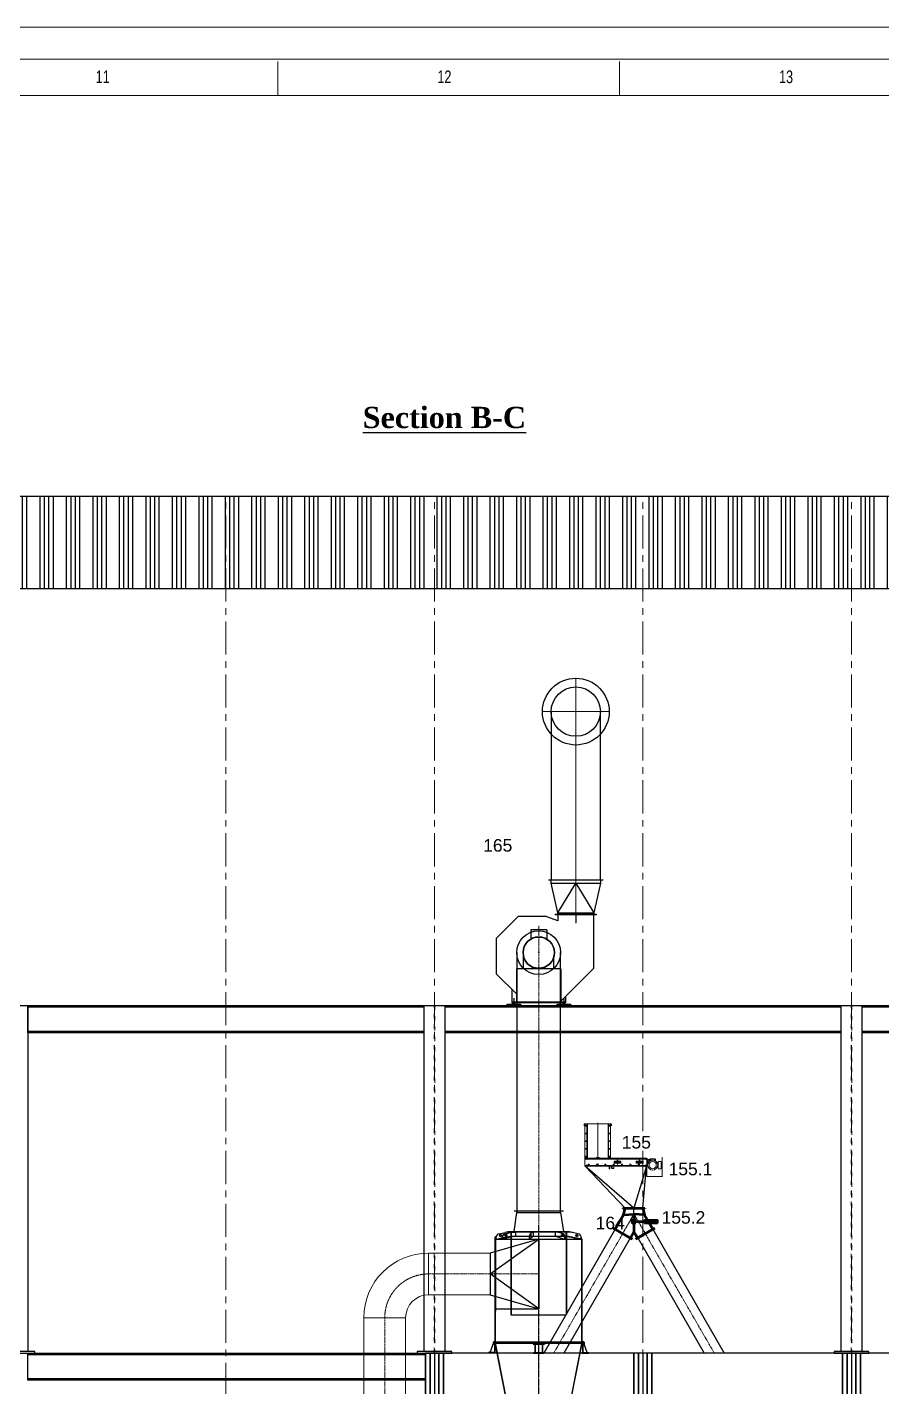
# Model space of a CAD drawing. Header units: millimetres. Extents: x 3220 to 226993, y 817 to 176024.
# Drawn here: x 196791 to 209087, y 156458 to 176024 of the extents above; entities that cross this region are included whole.
import ezdxf

# ---------------------------------------------------------------- set-up
doc = ezdxf.new("R2010")
doc.units = ezdxf.units.MM
for name, pattern in [('ACAD_ISO03W100', [30, 12, -18]), ('AM_DIN_G_W050', [13.75, 9.75, -1.5, 1, -1.5]), ('AXES', [50.8, 31.75, -6.35, 6.35, -6.35]), ('DASHED', [15, 7, -8]), ('GESTRICHELT2', [0.375, 0.25, -0.125]), ('HARTLIJN', [1, 0.84, -0.08, 0, -0.08]), ('HIDDEN', [9.525, 6.35, -3.175]), ('SLD-Solid', [0])]:
    doc.linetypes.add(name, pattern=pattern)
for name, color, linetype, lineweight in [('Axe', 1, 'AXES', 9), ('Cache', 3, 'ACAD_ISO03W100', 13), ('DESSIN', 7, 'Continuous', 25), ('Maschinen-AM_0', 7, 'Continuous', 50), ('Maschinen-AM_7', 1, 'AM_DIN_G_W050', 35), ('Mittellinie (ISO)', 7, 'Continuous', 25), ('Sichtbar (ISO)', 7, 'Continuous', 50)]:
    doc.layers.add(name, color=color, linetype=linetype, lineweight=lineweight)
for name, color, linetype in [('HARTLIJN', 1, 'HARTLIJN'), ('LIJN-025', 1, 'Continuous'), ('LIJN-035', 7, 'Continuous'), ('LOGO', 7, 'Continuous'), ('Repère', 76, 'Continuous'), ('SLD-0', 179, 'SLD-Solid'), ('STIPPELLIJN', 4, 'HIDDEN')]:
    doc.layers.add(name, color=color, linetype=linetype)
for name, color, linetype, lineweight, true_color in [('Mittellinie(DIN)', 7, 'Continuous', 25, 0x3f3f3f), ('Sichtbare Kanten(DIN)', 7, 'Continuous', 50, 0x3f3f3f), ('Sichtbare tangentiale Kanten(DIN)', 7, 'Continuous', 50, 0x3f3f3f), ('Verdeckte Kanten(DIN)', 7, 'DASHED', 35, 0x3f3f3f)]:
    doc.layers.add(name, color=color, linetype=linetype, lineweight=lineweight, true_color=true_color)
doc.styles.add('SLDTEXTSTYLE0', font='TXT', dxfattribs={"width": 0.75})
doc.styles.get("Standard").update_dxf_attribs({"font": 'arial.ttf'})

# ---------------------------------------------------------------- blocks, each defined once
blk = doc.blocks.new('silo 3x3x8.50 m')
at = {"layer": 'Axe', "lineweight": -3, "ltscale": 25}
for p, q in [((0, 7500), (0, 1000)), ((3000, 7500), (3000, 1000))]:
    blk.add_line(p, q, dxfattribs=at)
at = {"layer": 'DESSIN', "color": 4}
for p, q in [((3130, 7500), (-130, 7500)), ((-130, 1000), (-130, 7500)), ((-130, 7488), (-130, 1000)), ((-62, 1000), (-62, 7500)), ((-62, 7488), (-62, 1000)), ((62, 1000), (62, 7500)), ((62, 7488), (62, 1000)), ((130, 1000), (130, 7500)), ((130, 7488), (130, 1000)), ((2870, 1000), (2870, 7500)), ((2870, 7488), (2870, 1000)), ((2938, 1000), (2938, 7500)), ((2938, 7488), (2938, 1000)), ((3062, 1000), (3062, 7500)), ((3062, 7488), (3062, 1000)), ((3130, 1000), (3130, 7500)), ((3130, 7488), (3130, 1000)), ((130, 6500), (2870, 6500)), ((130, 4500), (2870, 4500)), ((130, 2500), (2870, 2500)), ((3130, 1000), (-130, 1000)), ((2910, 1000), (90, 1000))]:
    blk.add_line(p, q, dxfattribs=at)
at = {"layer": 'DESSIN'}
for p, q in [((2959, 6040), (2959, 6040)), ((2959, 5960), (2959, 5960)), ((2959, 1960), (2959, 1960))]:
    blk.add_line(p, q, dxfattribs=at)
blk = doc.blocks.new('cel3x3x9')
at = {"layer": 'Axe', "lineweight": -3, "ltscale": 25}
for p, q in [((0, 9000), (0, 0)), ((3000, 9000), (3000, 0))]:
    blk.add_line(p, q, dxfattribs=at)
at = {"layer": 'DESSIN', "color": 4}
for p, q in [((3130, 9000), (-130, 9000)), ((-130, 0), (-130, 9000)), ((-130, 8988), (-130, 0)), ((-62, 0), (-62, 9000)), ((-62, 8988), (-62, 0)), ((62, 0), (62, 9000)), ((62, 8988), (62, 0)), ((130, 0), (130, 9000)), ((130, 8988), (130, 0)), ((2870, 0), (2870, 9000)), ((2870, 8988), (2870, 0)), ((2938, 0), (2938, 9000)), ((2938, 8988), (2938, 0)), ((3062, 0), (3062, 9000)), ((3062, 8988), (3062, 0)), ((3130, 0), (3130, 9000)), ((3130, 8988), (3130, 0)), ((130, 8000), (2870, 8000)), ((130, 6000), (2870, 6000)), ((130, 4000), (2870, 4000)), ((130, 2000), (2870, 2000)), ((3130, 0), (-130, 0)), ((2910, 0), (90, 0))]:
    blk.add_line(p, q, dxfattribs=at)
at = {"layer": 'DESSIN'}
for p, q in [((2959, 6040), (2959, 6040)), ((2959, 5960), (2959, 5960)), ((2959, 1960), (2959, 1960))]:
    blk.add_line(p, q, dxfattribs=at)
blk = doc.blocks.new('section b-c')
h = blk.add_hatch()
h.set_pattern_fill('ANSI34', color=252, scale=20, angle=45)
h.paths.add_polyline_path([(-150, 32000), (0, 32000), (0, 33324), (-150, 33324)])
h.paths.add_polyline_path([(0, 33324), (0, 32000), (3000, 32000), (3000, 33324)])
h.paths.add_polyline_path([(6000, 32000), (6000, 33324), (3000, 33324), (3000, 32000)])
h.paths.add_polyline_path([(9000, 32000), (9000, 33324), (6000, 33324), (6000, 32000)])
h.paths.add_polyline_path([(9000, 33324), (9000, 32000), (24150, 32000), (24150, 33324)])
for points in [[(-150, 32000), (24150, 32000), (24150, 33324), (-150, 33324)], [(6150, 21020), (5850, 21020), (5850, 26000), (6150, 26000)], [(12150, 21020), (11850, 21020), (11850, 26000), (12150, 26000)], [(18150, 21020), (17850, 21020), (17850, 26000), (18150, 26000)], [(5750, 21000), (6250, 21000), (6250, 21020), (5750, 21020)], [(11870, 20610), (6150, 20610), (6150, 21000), (11870, 21000)], [(6150, 20981), (11870, 20981), (11870, 20629), (6150, 20629)], [(11750, 21000), (12250, 21000), (12250, 21020), (11750, 21020)], [(17750, 21000), (18250, 21000), (18250, 21020), (17750, 21020)]]:
    blk.add_lwpolyline(points, close=True)
for points in [[(11850, 25610), (6150, 25610), (6150, 26000), (23850, 26000), (23850, 25610), (18150, 25610)], [(11850, 25629), (6150, 25629), (6150, 25981), (11850, 25981)], [(12150, 25981), (17850, 25981)], [(18150, 25981), (23850, 25981), (23850, 25629), (18150, 25629)], [(17850, 25629), (12150, 25629)], [(17850, 25610), (12150, 25610)]]:
    blk.add_lwpolyline(points)
at = {"layer": 'Axe', "ltscale": 15}
for p, q in [((9000, -4000), (9000, 33324)), ((12000, -4000), (12000, 33324)), ((15000, -4000), (15000, 33324)), ((18000, -4000), (18000, 33324))]:
    blk.add_line(p, q, dxfattribs=at)
at = {"layer": 'Cache', "ltscale": 5}
for points in [[(11994, 26000), (12006, 26000), (12006, 21020), (11994, 21020)], [(17994, 26000), (18006, 26000), (18006, 21020), (17994, 21020)]]:
    blk.add_lwpolyline(points, close=True, dxfattribs=at)
at = {"color": 2}
for p in [(12000, 13500), (15000, 13500)]:
    blk.add_blockref('silo 3x3x8.50 m', p, dxfattribs=at)
blk.add_blockref('cel3x3x9', (18000, 12000))
blk = doc.blocks.new('A1 E1-200')
at = {"color": 1, "linetype": 'Continuous', "lineweight": 18}
for p, q in [((-164800, 116400), (0, 116400)), ((-162844, 114440), (-1960, 114440))]:
    blk.add_line(p, q, dxfattribs=at)
at = {"linetype": 'Continuous', "lineweight": 18}
blk.add_line((-163879, 115487), (-937, 115487), dxfattribs=at)
at = {"color": 5, "linetype": 'Continuous', "lineweight": 15}
for p, q in [((-53008, 115419), (-53008, 114439)), ((-43210, 114439), (-43210, 115419))]:
    blk.add_line(p, q, dxfattribs=at)
at = {"color": 5, "linetype": 'Continuous', "lineweight": 15, "char_height": 362.9, "attachment_point": 1, "style": 'SLDTEXTSTYLE0'}
for s, insert in [('11', (-58234, 115158)), ('12', (-48435, 115158)), ('13', (-38637, 115158))]:
    blk.add_mtext(s, dxfattribs=dict(at, insert=insert))
blk = doc.blocks.new('P730163A zij')
at = {"layer": 'HARTLIJN'}
for p, q in [((582, 843), (582, 809)), ((641, 969), (641, 940))]:
    blk.add_line(p, q, dxfattribs=at)
at = {"layer": 'LIJN-035'}
for p, q in [((659, 829), (559, 829)), ((559, 829), (559, 819)), ((659, 819), (559, 819)), ((584, 829), (626, 949)), ((656, 959), (626, 959)), ((626, 959), (626, 949)), ((656, 949), (626, 949)), ((649, 949), (649, 829)), ((656, 959), (656, 949)), ((659, 829), (659, 819))]:
    blk.add_line(p, q, dxfattribs=at)
at = {"layer": 'STIPPELLIJN'}
for p, q in [((645, 949), (645, 829)), ((652, 959), (652, 949))]:
    blk.add_line(p, q, dxfattribs=at)
blk = doc.blocks.new('P730163A front')
at = {"layer": 'HARTLIJN'}
for p, q in [((191, 973), (191, 940)), ((258, 806), (258, 844)), ((325, 972), (325, 937))]:
    blk.add_line(p, q, dxfattribs=at)
at = {"layer": 'LIJN-035'}
for p, q in [((176, 959), (340, 959)), ((176, 959), (176, 949)), ((176, 949), (340, 949)), ((183, 829), (183, 819)), ((183, 829), (333, 829)), ((183, 819), (333, 819)), ((203, 949), (203, 829)), ((207, 949), (207, 829)), ((309, 949), (309, 829)), ((313, 949), (313, 829)), ((333, 829), (333, 819)), ((340, 959), (340, 949))]:
    blk.add_line(p, q, dxfattribs=at)
at = {"layer": 'STIPPELLIJN'}
for p, q in [((191, 959), (191, 949)), ((325, 959), (325, 949))]:
    blk.add_line(p, q, dxfattribs=at)
blk = doc.blocks.new('sensor')
at = {"layer": 'HARTLIJN'}
for p, q in [((6730, 4497), (6598, 4533)), ((6664, 4582), (6651, 4585)), ((6655, 4576), (6659, 4591)), ((6631, 4456), (6618, 4460)), ((6626, 4466), (6622, 4451))]:
    blk.add_line(p, q, dxfattribs=at)
at = {"layer": 'LIJN-035'}
for p, q in [((6611, 4446), (6652, 4601)), ((6637, 4439), (6679, 4594)), ((6679, 4594), (6652, 4601)), ((6708, 4490), (6655, 4505)), ((6715, 4514), (6661, 4528)), ((6690, 4532), (6664, 4539)), ((6678, 4487), (6690, 4532)), ((6708, 4490), (6715, 4514)), ((6637, 4439), (6611, 4446)), ((6678, 4487), (6652, 4494))]:
    blk.add_line(p, q, dxfattribs=at)
blk = doc.blocks.new('212 G')
at = {"layer": 'LIJN-025'}
blk.add_hatch(color=256, dxfattribs=at).paths.add_polyline_path([(623, 1490), (625, 1487), (622, 1487)])
for p, q in [((-440, 1600), (440, 1600)), ((-625, 8), (-625, 1525)), ((625, 8), (625, 1487))]:
    blk.add_line(p, q)
at = {"layer": 'HARTLIJN'}
for p, q in [((0, -3442), (0, 1701)), ((-570, 1539), (-532, 1546)), ((-551, 1563), (-551, 1522)), ((-451, 1547), (-490, 1538)), ((-470, 1564), (-470, 1522)), ((-107, 1549), (-121, 1536)), ((-114, 1564), (-114, 1522)), ((320, 1548), (353, 1537)), ((336, 1564), (336, 1522)), ((527, 1547), (571, 1538)), ((549, 1564), (549, 1525)), ((-640, 25), (-640, -25)), ((640, 25), (640, -25)), ((-465, -885), (-465, -935)), ((465, -885), (465, -935)), ((-245, -2025), (-245, -2075)), ((245, -2025), (245, -2075)), ((-187, -2680), (-169, -2680)), ((-178, -2687), (-178, -2672)), ((-147, -2964), (-128, -2964)), ((-137, -2971), (-137, -2957)), ((-143, -3204), (-143, -3252)), ((143, -3204), (143, -3252))]:
    blk.add_line(p, q, dxfattribs=at)
at = {"layer": 'LIJN-025'}
for p, q in [((0, 490), (0, 1487)), ((623, 1490), (625, 1487))]:
    blk.add_line(p, q, dxfattribs=at)
blk.add_circle((0, -3221), 12.5, dxfattribs=at)
at = {"layer": 'LIJN-035'}
for p, q in [((-570, 1569), (-484, 1586)), ((-490, 1569), (-416, 1586)), ((-486, 1569), (-412, 1586)), ((-446, 1590), (-400, 1590)), ((-400, 1590), (-400, 1589)), ((-384, 1590), (-380, 1590)), ((-380, 1590), (-339, 1590)), ((-339, 1590), (-334, 1584)), ((-334, 1584), (-334, 1539)), ((-124, 1569), (-105, 1586)), ((-118, 1569), (-100, 1586)), ((-98, 1590), (-92, 1590)), ((-92, 1590), (-81, 1590)), ((-81, 1590), (-80, 1584)), ((-80, 1584), (-80, 1539)), ((242, 1590), (239, 1584)), ((239, 1584), (239, 1539)), ((272, 1590), (242, 1590)), ((277, 1590), (272, 1590)), ((348, 1569), (295, 1586)), ((353, 1569), (300, 1586)), ((397, 1590), (391, 1584)), ((391, 1584), (391, 1539)), ((445, 1590), (397, 1590)), ((569, 1569), (482, 1586)), ((570, 1569), (484, 1586)), ((-619, 1525), (-625, 1525)), ((-619, 455), (-619, 1525)), ((-619, 1491), (-524, 1509)), ((625, 1487), (-619, 1487)), ((-610, 1492), (-610, 1520)), ((-524, 1490), (-524, 1520)), ((-524, 1490), (-520, 1490)), ((-339, 1532), (-520, 1490)), ((-520, 1490), (-520, 1520)), ((-334, 1539), (-339, 1532)), ((-132, 1490), (-132, 1520)), ((-132, 1490), (-126, 1490)), ((-81, 1532), (-126, 1490)), ((-126, 1490), (-126, 1520)), ((-80, 1539), (-81, 1532)), ((239, 1539), (242, 1532)), ((242, 1532), (373, 1490)), ((373, 1520), (373, 1490)), ((373, 1490), (377, 1490)), ((377, 1520), (377, 1490)), ((391, 1539), (397, 1532)), ((397, 1532), (608, 1490)), ((401, 1531), (401, 1530)), ((608, 1520), (608, 1490)), ((608, 1490), (610, 1490)), ((610, 1520), (610, 1490)), ((623, 1490), (610, 1492)), ((623, 1490), (622, 1487)), ((-625, 455), (-619, 455)), ((-619, 490), (0, 490)), ((655, 8), (-655, 8)), ((-655, 8), (-655, 0)), ((655, 0), (-655, 0)), ((-655, 0), (655, 0)), ((655, 8), (655, 0)), ((-655, 0), (-655, -8)), ((-655, -8), (655, -8)), ((-450, -902), (-624, -8)), ((450, -902), (624, -8)), ((655, -8), (655, 0)), ((-480, -902), (480, -902)), ((-480, -910), (-480, -902)), ((-480, -910), (480, -910)), ((-480, -910), (480, -910)), ((-480, -910), (480, -910)), ((-480, -918), (-480, -910)), ((-480, -918), (480, -918)), ((-230, -2044), (-449, -918)), ((230, -2044), (449, -918)), ((480, -902), (480, -910)), ((480, -910), (480, -918)), ((-327, -2133), (-330, -2134)), ((-127, -3175), (-330, -2134)), ((327, -2130), (-327, -2130)), ((-327, -2133), (-327, -2130)), ((-317, -2130), (-252, -2056)), ((260, -2044), (-260, -2044)), ((-260, -2044), (-260, -2050)), ((-260, -2050), (260, -2050)), ((-260, -2050), (-260, -2056)), ((-260, -2056), (260, -2056)), ((-230, -2056), (-230, -2133)), ((-88, -2130), (-70, -2056)), ((-82, -2130), (-64, -2056)), ((-56, -2056), (-56, -2130)), ((127, -3175), (330, -2134)), ((218, -2056), (218, -2130)), ((315, -2130), (250, -2056)), ((317, -2130), (252, -2056)), ((260, -2050), (260, -2044)), ((260, -2050), (260, -2056)), ((327, -2133), (327, -2130)), ((327, -2133), (330, -2134)), ((-229, -2665), (-168, -2979)), ((-229, -2665), (-167, -2665)), ((-167, -2665), (-122, -2979)), ((-168, -2979), (-122, -2979)), ((-165, -2979), (-168, -2979))]:
    blk.add_line(p, q, dxfattribs=at)
at = {"layer": 'LIJN-035', "color": 0}
for p, q in [((-440, 1592), (-440, 1600)), ((440, 1592), (-440, 1592)), ((440, 1592), (440, 1600))]:
    blk.add_line(p, q, dxfattribs=at)
at = {"layer": 'LIJN-035'}
for centre, radius, start, end in [((-560, 1520), 49.7, 101.7883, 180.4586), ((-475, 1523), 48.6, 107.4675, 183.2342), ((-472, 1523), 48.6, 107.4675, 183.2342), ((-446, 1398), 192, 90.0017, 101.2524), ((-384, 1448), 142, 90.0189, 103.0943), ((-380, 1448), 142, 90.0189, 103.0943), ((-36, 1529), 96.4, 155.3128, 185.2608), ((-30, 1529), 96.4, 155.3128, 185.2608), ((-97, 1578), 11.7, 92.9828, 136.8066), ((-91, 1578), 11.7, 92.9828, 136.8066), ((272, 1515), 74.6, 71.9237, 89.8925), ((277, 1515), 74.6, 71.9237, 89.8925), ((323, 1526), 50.1, 353.2568, 59.5409), ((328, 1526), 50.1, 353.2568, 59.5409), ((445, 1398), 192, 78.7476, 89.9983), ((446, 1398), 192, 78.7476, 89.9983), ((559, 1520), 49.7, 359.5414, 78.2117), ((560, 1520), 49.7, 359.5414, 78.2117)]:
    blk.add_arc(centre, radius, start, end, dxfattribs=at)
for centre, major_axis, ratio in [((-551, 1543), (0, -15), 0.978211), ((-470, 1543), (0, 15), 0.838555), ((-114, 1543), (0, -15), 0.207685), ((336, 1543), (0, 15), 0.60227), ((549, 1543), (0, 15), 0.97821)]:
    blk.add_ellipse(centre, major_axis=major_axis, ratio=ratio, dxfattribs=at)
at = {"layer": 'LOGO'}
for p, q in [((-400, 1592), (-400, 1589)), ((400, 1590), (400, 1592)), ((-133, 1530), (-348, 1530)), ((249, 1530), (-84, 1530)), ((401, 1530), (378, 1530)), ((400, 1530), (400, 1531)), ((163, -3221), (-162, -3221)), ((-162, -3221), (-162, -3227)), ((163, -3227), (-162, -3227)), ((-133, -3227), (-133, -3230)), ((133, -3230), (-133, -3230)), ((127, -3175), (-127, -3175)), ((-127, -3175), (-127, -3221)), ((127, -3175), (127, -3221)), ((133, -3227), (133, -3230)), ((163, -3221), (163, -3227))]:
    blk.add_line(p, q, dxfattribs=at)
at = {"layer": 'STIPPELLIJN'}
for p, q in [((-400, 1592), (-400, 1600)), ((-400, 1589), (-400, 1487)), ((-397, 1600), (-397, 1487)), ((397, 1600), (397, 1487)), ((400, 1592), (400, 1600)), ((400, 1590), (400, 1531)), ((-619, 1490), (-625, 1490)), ((-619, 1487), (-625, 1487)), ((-619, 1488), (-401, 1530)), ((-524, 1509), (-402, 1533)), ((-402, 1533), (-401, 1530)), ((-348, 1530), (-401, 1530)), ((-400, 1487), (-400, 400)), ((-397, 1487), (-397, 400)), ((-84, 1530), (-133, 1530)), ((378, 1530), (249, 1530)), ((397, 1487), (397, 400)), ((400, 1530), (400, 1487)), ((400, 1487), (400, 400)), ((402, 1533), (401, 1531)), ((622, 1487), (401, 1530)), ((610, 1492), (402, 1533)), ((622, 0), (622, 1487)), ((-619, 490), (-625, 490)), ((-622, 0), (-622, 455)), ((-400, 400), (400, 400)), ((-625, 8), (-625, 0)), ((625, 8), (625, 0)), ((-625, -1), (-622, 0)), ((-625, 0), (-625, -8)), ((-625, -1), (-624, -8)), ((-445, -909), (-622, 0)), ((446, -909), (622, 0)), ((625, -1), (622, 0)), ((625, -1), (624, -8)), ((625, -8), (625, 0)), ((-450, -910), (-450, -902)), ((-450, -902), (-448, -910)), ((-447, -910), (-450, -911)), ((-450, -918), (-450, -910)), ((-450, -911), (-449, -918)), ((-445, -909), (-448, -910)), ((-226, -2049), (-447, -910)), ((226, -2049), (447, -910)), ((446, -909), (448, -910)), ((447, -910), (450, -911)), ((450, -902), (448, -910)), ((450, -911), (449, -918)), ((450, -902), (450, -910)), ((450, -910), (450, -918)), ((327, -2133), (-327, -2133)), ((-124, -3174), (-327, -2133)), ((-230, -2044), (-230, -2050)), ((-230, -2044), (-229, -2050)), ((-230, -2050), (-230, -2056)), ((-229, -2050), (-226, -2049)), ((-227, -2050), (-227, -2133)), ((124, -3174), (327, -2133)), ((229, -2050), (226, -2049)), ((227, -2050), (227, -2133)), ((230, -2044), (229, -2050)), ((230, -2050), (230, -2044)), ((230, -2050), (230, -2133)), ((-124, -3174), (-127, -3175)), ((-127, -3221), (-127, -3227)), ((-127, -3221), (-127, -3227)), ((-124, -3175), (-124, -3230)), ((124, -3174), (127, -3175)), ((124, -3175), (124, -3230)), ((127, -3221), (127, -3227)), ((128, -3221), (128, -3227))]:
    blk.add_line(p, q, dxfattribs=at)
at = {"layer": 'LIJN-035'}
for name, p in [('P730163A zij', (-1281, -967)), ('P730163A front', (-258, -967))]:
    blk.add_blockref(name, p, dxfattribs=at)
at = {"layer": 'LIJN-035', "xscale": -1}
blk.add_blockref('P730163A zij', (1281, -967), dxfattribs=at)
at = {"layer": 'LIJN-035', "rotation": 3.96947702293621}
blk.add_blockref('sensor', (-6132, -7798), dxfattribs=at)
blk = doc.blocks.new('164 L')
blk.add_blockref('212 G', (0, -1600))
blk = doc.blocks.new('SW_CENTERMARKSYMBOL_0')
at = {"layer": 'SLD-0', "color": 0}
for p, q in [((-5, 0), (-7, 0)), ((0, 0), (-2.5, 0)), ((0, 5), (0, 7)), ((0, 0), (0, 2.5)), ((0, 0), (2.5, 0)), ((0, 0), (0, -2.5)), ((5, 0), (7, 0)), ((0, -5), (0, -7))]:
    blk.add_line(p, q, dxfattribs=at)
blk = doc.blocks.new('212.1')
at = {"layer": 'HARTLIJN'}
for p, q in [((-534, 543), (-534, 429)), ((-360, -662), (-360, -787)), ((360, -662), (360, -787))]:
    blk.add_line(p, q, dxfattribs=at)
at = {"layer": 'LIJN-035'}
for p, q in [((-832, 537), (-832, 543)), ((-832, 543), (-236, 543)), ((-832, 537), (-236, 537)), ((-792, -231), (-792, 537)), ((-276, 537), (-276, 450)), ((-276, 450), (-95, 516)), ((-236, 537), (-236, 543)), ((289, 516), (-95, 516)), ((289, 516), (610, 195)), ((-115, 323), (-115, 186)), ((-115, 323), (115, 323)), ((115, 323), (115, 186)), ((610, 195), (610, -311)), ((-220, -242), (-220, -54)), ((220, -242), (220, -54)), ((-333, -689), (-792, -231)), ((-320, -242), (320, -242)), ((-320, -242), (-320, -722)), ((320, -242), (320, -722)), ((610, -311), (320, -601)), ((385, -536), (385, -722)), ((-456, -747), (-456, -769)), ((-454, -747), (-456, -747)), ((-454, -769), (-456, -769)), ((-454, -747), (-454, -769)), ((-399, -747), (-454, -747)), ((-399, -769), (-454, -769)), ((-399, -747), (-399, -769)), ((-321, -747), (-399, -747)), ((-321, -769), (-399, -769)), ((-385, -637), (-385, -722)), ((-385, -722), (-385, -727)), ((-385, -722), (385, -722)), ((-385, -727), (385, -727)), ((-370, -727), (-370, -747)), ((-350, -747), (-350, -727)), ((-320, -689), (-333, -689)), ((-321, -747), (-321, -769)), ((-266, -747), (-321, -747)), ((-266, -769), (-321, -769)), ((-266, -747), (-266, -769)), ((-264, -747), (-266, -747)), ((-264, -769), (-266, -769)), ((-264, -769), (-264, -747)), ((264, -747), (264, -769)), ((266, -747), (264, -747)), ((266, -769), (264, -769)), ((266, -747), (266, -769)), ((321, -747), (266, -747)), ((321, -769), (266, -769)), ((321, -747), (321, -769)), ((399, -747), (321, -747)), ((399, -769), (321, -769)), ((350, -727), (350, -747)), ((370, -747), (370, -727)), ((385, -722), (385, -727)), ((399, -747), (399, -769)), ((454, -747), (399, -747)), ((454, -769), (399, -769)), ((454, -747), (454, -769)), ((456, -747), (454, -747)), ((456, -769), (454, -769)), ((456, -769), (456, -747))]:
    blk.add_line(p, q, dxfattribs=at)
blk.add_circle((0, -7), 225, dxfattribs=at)
at = {"layer": 'HARTLIJN'}
blk.add_blockref('SW_CENTERMARKSYMBOL_0', (0, -7), dxfattribs=at)
blk = doc.blocks.new('165')
at = {"color": 34, "xscale": -1}
blk.add_blockref('212.1', (0, 7), dxfattribs=at)
blk = doc.blocks.new('ligne presse 22')
at = {"color": 4}
for p, q in [((-1321, 15730), (-1321, 13312)), ((-611, 13312), (-611, 15730)), ((-1361, 13312), (-571, 13312)), ((-1321, 13262), (-1321, 13312)), ((-611, 13312), (-611, 13262)), ((-1226, 12837), (-1321, 13262)), ((-1321, 13262), (-611, 13262)), ((-1226, 12837), (-966, 13262)), ((-966, 13262), (-706, 12837)), ((-611, 13262), (-706, 12837)), ((-1226, 12837), (-706, 12837)), ((-1226, 12812), (-1226, 12837)), ((-706, 12837), (-706, 12812)), ((-1815, 12262), (-1815, 8548)), ((-1185, 8548), (-1185, 12262)), ((-1855, 8548), (-1145, 8548)), ((-1855, 8248), (-1815, 8523)), ((-1815, 8548), (-1815, 8523)), ((-1815, 8548), (-1185, 8548)), ((-1815, 8523), (-1185, 8523)), ((-1185, 8523), (-1185, 8548)), ((-1185, 8523), (-1145, 8248))]:
    blk.add_line(p, q, dxfattribs=at)
blk.add_lwpolyline([(-1500, 8138), (-2200, 7938), (-2200, 7338), (-1500, 7138), (-2200, 7638), (-1500, 8138), (-1500, 7138)], dxfattribs=at)
for centre, radius in [((-966, 15730), 480), ((-966, 15730), 355), ((-1500, 12262), 315), ((-1500, 12262), 225)]:
    blk.add_circle(centre, radius, dxfattribs=at)
at = {"layer": 'Axe'}
for p, q in [((-1500, 8349), (-1500, 12654)), ((-3085, 7638), (-1500, 7638)), ((-3715, -11132), (-3715, 7008))]:
    blk.add_line(p, q, dxfattribs=at)
blk.add_arc((-3085, 7008), 630, 90, 180, dxfattribs=at)
at = {"layer": 'Maschinen-AM_0', "color": 4, "lineweight": 0, "ltscale": 0.5}
for p, q in [((-3085, 7938), (-2200, 7938)), ((-3085, 7938), (-3085, 7338)), ((-3085, 7338), (-2200, 7338)), ((-4015, -11132), (-4015, 7008)), ((-3415, 7008), (-4015, 7008)), ((-3415, -11132), (-3415, 7008))]:
    blk.add_line(p, q, dxfattribs=at)
for radius in [930, 330]:
    blk.add_arc((-3085, 7008), radius, 90, 180, dxfattribs=at)
at = {"layer": 'Maschinen-AM_7', "lineweight": 0, "ltscale": 0.5}
for p, q in [((-966, 16210), (-966, 12687)), ((-486, 15730), (-1446, 15730))]:
    blk.add_line(p, q, dxfattribs=at)
for name, p in [('165', (-1500, 12262)), ('164 L', (-1500, 8248))]:
    blk.add_blockref(name, p)
blk = doc.blocks.new('TKF 300 2000 R')
at = {"layer": 'Mittellinie(DIN)', "color": 1, "lineweight": 0, "ltscale": 23.990969}
blk.add_line((0, 514), (0, -15), dxfattribs=at)
at = {"layer": 'Sichtbare Kanten(DIN)', "color": 5, "lineweight": 0}
for p, q in [((-198, 471), (-197, 481)), ((-198, 471), (-196, 471)), ((-196, 493), (-197, 481)), ((-195, 481), (-196, 471)), ((-194, 493), (-195, 481)), ((0, 502), (-192, 497)), ((0, 500), (-192, 495)), ((-185, 495), (-156, 495)), ((-185, 495), (-185, 492)), ((-185, 492), (-156, 492)), ((-185, 492), (-156, 492)), ((-185, 492), (-185, 7)), ((-156, 495), (-156, 492)), ((-156, 492), (-156, 489)), ((-156, 489), (-150, 489)), ((-150, 489), (-150, 10)), ((192, 497), (0, 502)), ((192, 495), (0, 500)), ((156, 489), (150, 489)), ((150, 10), (150, 489)), ((156, 495), (185, 495)), ((156, 495), (156, 492)), ((156, 492), (185, 492)), ((156, 489), (156, 492)), ((156, 492), (185, 492)), ((185, 495), (185, 492)), ((185, 7), (185, 492)), ((195, 481), (194, 493)), ((196, 471), (195, 481)), ((197, 481), (196, 493)), ((196, 471), (198, 471)), ((197, 481), (198, 471)), ((-185, 7), (-156, 7)), ((-185, 4), (-185, 7)), ((-156, 7), (-185, 7)), ((-185, 4), (-156, 4)), ((185, 4), (-185, 4)), ((-185, 0), (-185, 4)), ((-156, 10), (-156, 7)), ((-156, 10), (-150, 10)), ((-156, 4), (-156, 7)), ((20, 16), (-20, 16)), ((-20, 16), (-20, 13)), ((-20, 13), (20, 13)), ((-20, 4), (-20, 13)), ((20, 4), (-20, 4)), ((20, 13), (20, 16)), ((20, 13), (20, 4)), ((156, 10), (150, 10)), ((156, 7), (156, 10)), ((156, 7), (185, 7)), ((156, 4), (156, 7)), ((185, 7), (156, 7)), ((156, 4), (185, 4)), ((185, 4), (185, 7)), ((185, 0), (185, 4)), ((-185, 0), (185, 0))]:
    blk.add_line(p, q, dxfattribs=at)
for centre in [(-170, 469), (170, 469), (-170, 359), (-170, 249), (170, 359), (170, 249), (-170, 139), (-170, 29), (170, 139), (170, 29)]:
    blk.add_circle(centre, 6, dxfattribs=at)
for centre, radius, start, end in [((-192, 493), 4, 91.5, 175), ((-192, 493), 2, 91.5, 175), ((-156, 489), 6, 0, 90), ((-156, 489), 3, 0, 90), ((0, 498), 4, 88.5, 91.5), ((0, 498), 2, 88.5, 91.5), ((156, 489), 6, 90, 180), ((156, 489), 3, 90, 180), ((192, 493), 4, 5, 88.5), ((192, 493), 2, 5, 88.5), ((-156, 10), 6, 270, 0), ((-156, 10), 3, 270, 0), ((156, 10), 6, 180, 270), ((156, 10), 3, 180, 270)]:
    blk.add_arc(centre, radius, start, end, dxfattribs=at)
at = {"layer": 'Sichtbare tangentiale Kanten(DIN)', "color": 5, "lineweight": 0}
for p, q in [((-195, 481), (-197, 481)), ((-194, 493), (-196, 493)), ((-192, 495), (-192, 497)), ((-156, 10), (-156, 489)), ((0, 500), (0, 502)), ((0, 500), (0, 502)), ((156, 489), (156, 10)), ((192, 495), (192, 497)), ((194, 493), (196, 493)), ((197, 481), (195, 481))]:
    blk.add_line(p, q, dxfattribs=at)
at = {"layer": 'Verdeckte Kanten(DIN)', "color": 5, "lineweight": 0, "ltscale": 0.571309}
for p, q in [((-176, 492), (-176, 495)), ((-164, 492), (-164, 495)), ((164, 492), (164, 495)), ((176, 492), (176, 495)), ((-150, 366), (-153, 366)), ((-150, 354), (-153, 354)), ((150, 366), (153, 366)), ((150, 354), (153, 354)), ((-176, 7), (-176, 4)), ((-164, 7), (-164, 4)), ((164, 7), (164, 4)), ((176, 7), (176, 4))]:
    blk.add_line(p, q, dxfattribs=at)
at = {"layer": 'Verdeckte Kanten(DIN)', "color": 5, "lineweight": 0, "ltscale": 0.38097}
for p, q in [((-175, 495), (-175, 497)), ((-165, 496), (-165, 498)), ((165, 496), (165, 498)), ((175, 495), (175, 497))]:
    blk.add_line(p, q, dxfattribs=at)
at = {"layer": 'Verdeckte Kanten(DIN)', "color": 5, "lineweight": 0, "ltscale": 25.748535}
for p, q in [((-153, 10), (-153, 489)), ((153, 489), (153, 10))]:
    blk.add_line(p, q, dxfattribs=at)
at = {"layer": 'Verdeckte Kanten(DIN)', "color": 5, "lineweight": 0, "ltscale": 0.761779}
for p, q in [((-175, 0), (-175, 4)), ((-165, 0), (-165, 4)), ((-5, 0), (-5, 4)), ((5, 0), (5, 4)), ((165, 0), (165, 4)), ((175, 0), (175, 4))]:
    blk.add_line(p, q, dxfattribs=at)
at = {"layer": 'Verdeckte Kanten(DIN)', "color": 5, "lineweight": 0, "ltscale": 1.104296}
for p, q in [((-4, 12), (-9, 16)), ((5, 12), (9, 16))]:
    blk.add_line(p, q, dxfattribs=at)
at = {"layer": 'Verdeckte Kanten(DIN)', "color": 5, "lineweight": 0, "ltscale": 2.692601}
blk.add_line((-4, 12), (5, 12), dxfattribs=at)
at = {"layer": 'Verdeckte Kanten(DIN)', "color": 5, "lineweight": 0, "ltscale": 1.50461}
for p, q in [((-4, 4), (-4, 12)), ((5, 4), (5, 12))]:
    blk.add_line(p, q, dxfattribs=at)
blk = doc.blocks.new('102 g')
blk.add_blockref('TKF 300 2000 R', (0, 0))
blk = doc.blocks.new('126 gaine')
blk.add_blockref('102 g', (0, 0))
blk = doc.blocks.new('154 gaine')
blk.add_blockref('126 gaine', (0, 0))
blk = doc.blocks.new('155 gaine')
blk.add_blockref('154 gaine', (0, 0))
blk = doc.blocks.new('300x650 for TKF 300 F')
at = {"layer": 'Sichtbare Kanten(DIN)', "color": 6, "lineweight": 0}
for p, q in [((-975, 95), (-970, 95)), ((-975, 95), (-975, 91)), ((-970, 91), (-975, 91)), ((-975, 91), (-975, 87)), ((-975, 87), (-85, 87)), ((-975, 87), (-975, -7)), ((-970, 91), (-970, 95)), ((-970, 95), (-90, 95)), ((-970, 91), (-90, 91)), ((-793, 19), (-794, 18)), ((-786, 18), (-794, 18)), ((-794, -11), (-794, 18)), ((-793, 19), (-787, 19)), ((-787, 19), (-786, 18)), ((-786, -11), (-786, 18)), ((-605, 98), (-600, 98)), ((-605, 98), (-605, 95)), ((-600, 95), (-600, 98)), ((-600, 98), (-90, 98)), ((-600, 95), (-90, 95)), ((-556, 32), (-556, 49)), ((-551, 54), (-461, 54)), ((-461, 27), (-551, 27)), ((-471, 40), (-540, 40)), ((-518, 50), (-493, 50)), ((-493, 31), (-518, 31)), ((-507, 36), (-507, 36)), ((-506, 75), (-506, 6)), ((-505, 36), (-505, 36)), ((-456, 49), (-456, 32)), ((-238, 32), (-238, 49)), ((-233, 54), (-143, 54)), ((-143, 27), (-233, 27)), ((-153, 40), (-222, 40)), ((-200, 50), (-175, 50)), ((-175, 31), (-200, 31)), ((-189, 36), (-189, 36)), ((-188, 75), (-188, 6)), ((-187, 36), (-187, 36)), ((-138, 49), (-138, 32)), ((-97, 84), (-94, 84)), ((-94, 84), (-94, 85)), ((-90, 98), (-85, 98)), ((-90, 98), (-90, 95)), ((-90, 95), (-90, 91)), ((-90, 95), (-85, 95)), ((-85, 95), (-90, 95)), ((-85, 91), (-90, 91)), ((-85, 95), (-85, 98)), ((-85, 91), (-85, 95)), ((-85, 87), (-85, 91)), ((-85, -7), (-85, 87)), ((-75, 87), (-85, 87)), ((-85, 82), (-75, 82)), ((-75, 87), (-75, 82)), ((-75, 87), (-68, 87)), ((-75, -3), (-75, 82)), ((-75, 82), (-68, 82)), ((-68, 76), (-75, 76)), ((-68, 68), (-75, 68)), ((-75, 12), (-75, 68)), ((-75, 12), (-71, 12)), ((-75, 4), (-72, 4)), ((-68, 82), (-68, 87)), ((-68, 82), (-68, 76)), ((-68, 68), (-68, 76)), ((-68, 69), (-45, 69)), ((-68, 68), (-68, 25)), ((-53, 86), (-53, 74)), ((-52, 86), (-52, 73)), ((-45, 86), (-52, 86)), ((-45, 73), (-52, 73)), ((-39, 87), (-45, 87)), ((-45, 86), (-45, 87)), ((-45, 86), (-45, 75)), ((-39, 86), (-45, 86)), ((-45, 75), (-45, 72)), ((-39, 75), (-45, 75)), ((-39, 72), (-45, 72)), ((-45, 57), (-45, 72)), ((-36, 87), (-39, 87)), ((-39, 86), (-39, 87)), ((-39, 86), (-39, 75)), ((-39, 75), (-27, 75)), ((-39, 75), (-39, 72)), ((-36, 90), (36, 90)), ((-36, 85), (-36, 90)), ((-36, 85), (36, 85)), ((-36, 78), (-36, 85)), ((-36, 78), (-30, 78)), ((-36, 65), (-36, 71)), ((-30, 71), (-36, 71)), ((-36, 63), (-36, 65)), ((-36, 65), (-32, 65)), ((27, 75), (39, 75)), ((30, 78), (36, 78)), ((36, 71), (30, 71)), ((32, 65), (36, 65)), ((36, 85), (36, 90)), ((39, 87), (36, 87)), ((36, 78), (36, 85)), ((36, 65), (36, 71)), ((36, 63), (36, 65)), ((39, 87), (39, 75)), ((39, 61), (39, 75)), ((63, 36), (79, 36)), ((79, 52), (124, 52)), ((79, -52), (79, 52)), ((124, -52), (124, 52)), ((138, 116), (137, 116)), ((137, 113), (137, 116)), ((137, 113), (138, 113)), ((137, 113), (137, -161)), ((138, 116), (138, 113)), ((138, -161), (138, 113)), ((-975, -7), (-794, -7)), ((-975, -7), (-975, -11)), ((-975, -11), (-970, -11)), ((-975, -11), (-975, -15)), ((-596, -15), (-975, -15)), ((-975, -18), (-975, -15)), ((-975, -18), (-596, -18)), ((-970, -15), (-970, -11)), ((-970, -11), (-90, -11)), ((-970, -15), (-90, -15)), ((-786, -7), (-85, -7)), ((-623, -18), (-624, -19)), ((-616, -19), (-624, -19)), ((-624, -19), (-624, -52)), ((-624, -52), (-616, -52)), ((-623, -53), (-624, -52)), ((-623, -18), (-617, -18)), ((-617, -53), (-623, -53)), ((-617, -18), (-616, -19)), ((-617, -53), (-616, -52)), ((-616, -19), (-616, -52)), ((-593, -21), (-593, -44)), ((-590, -44), (-593, -44)), ((-561, -13), (-591, -13)), ((-591, -13), (-591, -43)), ((-591, -43), (-561, -43)), ((-590, -21), (-590, -44)), ((-590, -44), (-564, -44)), ((-590, -44), (-590, -47)), ((-590, -47), (-564, -47)), ((-564, -47), (-564, -44)), ((-561, -43), (-561, -13)), ((-557, -18), (-561, -18)), ((-558, -24), (-561, -24)), ((-561, -24), (-561, -41)), ((-561, -41), (-558, -41)), ((-558, -24), (-558, -41)), ((-557, -18), (-557, -15)), ((-557, -15), (-90, -15)), ((-557, -18), (-90, -18)), ((-112, -18), (-112, -19)), ((-108, -19), (-112, -19)), ((-108, -19), (-108, -18)), ((-88, -18), (-108, -18)), ((-108, -19), (-88, -19)), ((-94, -4), (-97, -4)), ((-94, -4), (-94, -5)), ((-90, -11), (-90, -15)), ((-90, -11), (-85, -11)), ((-85, -15), (-90, -15)), ((-90, -15), (-85, -15)), ((-90, -15), (-90, -18)), ((-85, -18), (-88, -18)), ((-86, -21), (-86, -161)), ((-75, -3), (-85, -3)), ((-85, -11), (-85, -7)), ((-85, -8), (-75, -8)), ((-85, -15), (-85, -11)), ((-85, -18), (-85, -15)), ((-85, -161), (-85, -21)), ((136, -163), (-84, -163)), ((-84, -164), (136, -164)), ((-72, -2), (-75, -2)), ((-75, -3), (-75, -8)), ((-72, -8), (-75, -8)), ((79, -36), (63, -36)), ((124, -52), (79, -52))]:
    blk.add_line(p, q, dxfattribs=at)
for centre, radius in [((-950, 82), 3), ((-950, -2), 3), ((-920, 4), 10), ((-920, 4), 7.8), ((-920, 4), 5), ((-920, 4), 4.08), ((-800, 4), 5), ((-800, 4), 4.08), ((-680, 4), 10), ((-680, 4), 7.8), ((-680, 4), 5), ((-680, 4), 4.08), ((-560, 4), 10), ((-560, 4), 7.8), ((-560, 4), 5), ((-560, 4), 4.08), ((-543, 40), 8), ((-506, 40), 6), ((-506, 40), 5.39), ((-506, 40), 5.3), ((-506, 40), 4.2), ((-506, 40), 4.45), ((-469, 40), 8), ((-440, 4), 10), ((-440, 4), 7.8), ((-440, 4), 5), ((-440, 4), 4.08), ((-320, 4), 10), ((-320, 4), 7.8), ((-320, 4), 5), ((-320, 4), 4.08), ((-225, 40), 8), ((-200, 4), 10), ((-200, 4), 7.8), ((-200, 4), 5), ((-200, 4), 4.08), ((-188, 40), 6), ((-188, 40), 5.39), ((-188, 40), 5.3), ((-188, 40), 4.2), ((-188, 40), 4.45), ((-151, 40), 8), ((-95, 82), 3), ((-95, -2), 3), ((0, 0), 72.5), ((0, 0), 52.5)]:
    blk.add_circle(centre, radius, dxfattribs=at)
for centre, radius, start, end in [((-800, 4), 10, 53.1301, 306.8699), ((-800, 4), 7.8, 39.7151, 320.2849), ((-551, 49), 5, 90, 180), ((-551, 32), 5, 180, 270), ((-543, 40), 6.5, 128.0036, 188.0036), ((-543, 40), 6.5, 188.0036, 248.0036), ((-543, 40), 6.5, 68.0036, 128.0036), ((-543, 40), 6.5, 248.0036, 308.0036), ((-543, 40), 6.5, 8.0036, 68.0036), ((-543, 40), 6.5, 308.0036, 8.0036), ((-518, 40), 9.5, 90, 270), ((-506, 40), 17.8, 149.3519, 210.6481), ((-506, 40), 22, 37.8529, 142.1471), ((-506, 40), 16.8, 145.8542, 214.1458), ((-506, 40), 22, 217.8529, 322.1471), ((-506, 40), 17.8, 49.3257, 130.6743), ((-506, 40), 17.8, 229.3257, 310.6743), ((-506, 40), 16.8, 53.7041, 126.2959), ((-506, 40), 16.8, 233.7041, 306.2959), ((-506, 40), 8.5, 120, 180), ((-506, 40), 8.5, 180, 240), ((-506, 40), 8.5, 60, 120), ((-506, 40), 3.9, 278.8499, 261.1501), ((-506, 40), 8.5, 240, 300), ((-506, 36), 0.6, 0, 180), ((-506, 40), 8.5, 0, 60), ((-506, 40), 8.5, 300, 0), ((-493, 40), 9.5, 270, 90), ((-506, 40), 16.8, 325.8542, 34.1458), ((-506, 40), 17.8, 329.3519, 30.6481), ((-469, 40), 6.5, 132.7032, 192.7032), ((-469, 40), 6.5, 192.7032, 252.7032), ((-469, 40), 6.5, 72.7032, 132.7032), ((-469, 40), 6.5, 252.7032, 312.7032), ((-469, 40), 6.5, 12.7032, 72.7032), ((-469, 40), 6.5, 312.7032, 12.7032), ((-461, 49), 5, 0, 90), ((-461, 32), 5, 270, 0), ((-233, 49), 5, 90, 180), ((-233, 32), 5, 180, 270), ((-225, 40), 6.5, 128.0036, 188.0036), ((-225, 40), 6.5, 188.0036, 248.0036), ((-225, 40), 6.5, 68.0036, 128.0036), ((-225, 40), 6.5, 248.0036, 308.0036), ((-225, 40), 6.5, 8.0036, 68.0036), ((-225, 40), 6.5, 308.0036, 8.0036), ((-200, 40), 9.5, 90, 270), ((-188, 40), 17.8, 149.3519, 210.6481), ((-188, 40), 22, 37.8529, 142.1471), ((-188, 40), 16.8, 145.8542, 214.1458), ((-188, 40), 22, 217.8529, 322.1471), ((-188, 40), 17.8, 49.3257, 130.6743), ((-188, 40), 17.8, 229.3257, 310.6743), ((-188, 40), 16.8, 53.7041, 126.2959), ((-188, 40), 16.8, 233.7041, 306.2959), ((-188, 40), 8.5, 120, 180), ((-188, 40), 8.5, 180, 240), ((-188, 40), 8.5, 60, 120), ((-188, 40), 3.9, 278.8499, 261.1501), ((-188, 40), 8.5, 240, 300), ((-188, 36), 0.6, 0, 180), ((-188, 40), 8.5, 0, 60), ((-188, 40), 8.5, 300, 0), ((-175, 40), 9.5, 270, 90), ((-188, 40), 16.8, 325.8542, 34.1458), ((-188, 40), 17.8, 329.3519, 30.6481), ((-151, 40), 6.5, 132.7032, 192.7032), ((-151, 40), 6.5, 192.7032, 252.7032), ((-151, 40), 6.5, 72.7032, 132.7032), ((-151, 40), 6.5, 252.7032, 312.7032), ((-151, 40), 6.5, 12.7032, 72.7032), ((-151, 40), 6.5, 312.7032, 12.7032), ((-143, 49), 5, 0, 90), ((-143, 32), 5, 270, 0), ((-52, 86), 0.8, 90, 180), ((-52, 74), 0.8, 180, 270), ((-30, 75), 3.5, 270, 90), ((30, 75), 3.5, 90, 270), ((-596, -21), 6, 0, 90), ((-596, -21), 3, 0, 90), ((-564, -41), 6, 270, 0), ((-564, -41), 3, 270, 0), ((-88, -21), 3, 0, 90), ((-88, -21), 1.5, 0, 90), ((-84, -161), 3, 180, 270), ((-84, -161), 1.5, 180, 270), ((136, -161), 3, 270, 0), ((136, -161), 1.5, 270, 0)]:
    blk.add_arc(centre, radius, start, end, dxfattribs=at)
for points, weights in [([(-929, -1), (-929, 4), (-929, 9)], [1, 1.15470053838, 1]), ([(-929, 9), (-924, 11), (-920, 14)], [1, 1.15470053838, 1]), ([(-920, 14), (-916, 11), (-912, 9)], [1, 1.15470053838, 1]), ([(-912, 9), (-912, 4), (-912, -1)], [1, 1.15470053838, 1]), ([(-809, -1), (-809, 4), (-809, 9)], [1, 1.15470053838, 1]), ([(-809, 9), (-804, 11), (-800, 14)], [1, 1.15470053838, 1]), ([(-800, 14), (-797, 12), (-794, 10)], [1, 1.11119240463, 1.06254372562]), ([(-689, -1), (-689, 4), (-689, 9)], [1, 1.15470053838, 1]), ([(-689, 9), (-684, 11), (-680, 14)], [1, 1.15470053838, 1]), ([(-680, 14), (-676, 11), (-672, 9)], [1, 1.15470053838, 1]), ([(-672, 9), (-672, 4), (-672, -1)], [1, 1.15470053838, 1]), ([(-569, -1), (-569, 4), (-569, 9)], [1, 1.15470053838, 1]), ([(-569, 9), (-564, 11), (-560, 14)], [1, 1.15470053838, 1]), ([(-560, 14), (-556, 11), (-552, 9)], [1, 1.15470053838, 1]), ([(-552, 9), (-552, 4), (-552, -1)], [1, 1.15470053838, 1]), ([(-550, 43), (-548, 44), (-547, 45)], [1, 1.0379548493, 1]), ([(-549, 39), (-550, 41), (-550, 43)], [1, 1.0379548493, 1]), ([(-549, 35), (-549, 37), (-549, 39)], [1, 1.0379548493, 1]), ([(-545, 34), (-547, 35), (-549, 35)], [1, 1.0379548493, 1]), ([(-547, 45), (-546, 46), (-544, 47)], [1, 1.0379548493, 1]), ([(-542, 33), (-544, 33), (-545, 34)], [1, 1.0379548493, 1]), ([(-544, 47), (-542, 47), (-541, 46)], [1, 1.0379548493, 1]), ([(-539, 35), (-540, 34), (-542, 33)], [1, 1.0379548493, 1]), ([(-541, 46), (-539, 45), (-537, 45)], [1, 1.0379548493, 1]), ([(-536, 37), (-538, 36), (-539, 35)], [1, 1.0379548493, 1]), ([(-537, 45), (-537, 43), (-537, 41)], [1, 1.0379548493, 1]), ([(-537, 41), (-536, 39), (-536, 37)], [1, 1.0379548493, 1]), ([(-510, 47), (-512, 46), (-514, 45)], [1, 1.04596848978, 1.01550081983]), ([(-514, 45), (-514, 42), (-514, 40)], [1.01550081983, 1.04596848978, 1]), ([(-514, 40), (-514, 38), (-514, 35)], [1, 1.04596848978, 1.01550081983]), ([(-514, 35), (-512, 34), (-510, 33)], [1.01550081983, 1.04596848978, 1]), ([(-507, 50), (-508, 48), (-510, 47)], [1.02164790776, 1.04052166837, 1]), ([(-510, 33), (-508, 32), (-507, 31)], [1, 1.04052166837, 1.02164790776]), ([(-502, 47), (-503, 48), (-505, 50)], [1, 1.04052166837, 1.02164790776]), ([(-505, 31), (-503, 32), (-502, 33)], [1.02164790776, 1.04052166837, 1]), ([(-497, 45), (-500, 46), (-502, 47)], [1.01550081983, 1.04596848978, 1]), ([(-502, 33), (-500, 34), (-497, 35)], [1, 1.04596848978, 1.01550081983]), ([(-497, 40), (-497, 42), (-497, 45)], [1, 1.04596848978, 1.01550081983]), ([(-497, 35), (-497, 38), (-497, 40)], [1.01550081983, 1.04596848978, 1]), ([(-476, 42), (-475, 44), (-473, 45)], [1, 1.0379548493, 1]), ([(-475, 39), (-476, 40), (-476, 42)], [1, 1.0379548493, 1]), ([(-474, 35), (-475, 37), (-475, 39)], [1, 1.0379548493, 1]), ([(-471, 34), (-473, 34), (-474, 35)], [1, 1.0379548493, 1]), ([(-473, 45), (-472, 46), (-471, 47)], [1, 1.0379548493, 1]), ([(-471, 47), (-469, 47), (-467, 46)], [1, 1.0379548493, 1]), ([(-467, 33), (-469, 33), (-471, 34)], [1, 1.0379548493, 1]), ([(-467, 46), (-465, 46), (-463, 45)], [1, 1.0379548493, 1]), ([(-465, 35), (-466, 34), (-467, 33)], [1, 1.0379548493, 1]), ([(-462, 38), (-463, 36), (-465, 35)], [1, 1.0379548493, 1]), ([(-463, 45), (-463, 43), (-463, 41)], [1, 1.0379548493, 1]), ([(-463, 41), (-462, 40), (-462, 38)], [1, 1.0379548493, 1]), ([(-449, -1), (-449, 4), (-449, 9)], [1, 1.15470053838, 1]), ([(-449, 9), (-444, 11), (-440, 14)], [1, 1.15470053838, 1]), ([(-440, 14), (-436, 11), (-432, 9)], [1, 1.15470053838, 1]), ([(-432, 9), (-432, 4), (-432, -1)], [1, 1.15470053838, 1]), ([(-329, -1), (-329, 4), (-329, 9)], [1, 1.15470053838, 1]), ([(-329, 9), (-324, 11), (-320, 14)], [1, 1.15470053838, 1]), ([(-320, 14), (-316, 11), (-312, 9)], [1, 1.15470053838, 1]), ([(-312, 9), (-312, 4), (-312, -1)], [1, 1.15470053838, 1]), ([(-232, 43), (-230, 44), (-229, 45)], [1, 1.0379548493, 1]), ([(-231, 39), (-232, 41), (-232, 43)], [1, 1.0379548493, 1]), ([(-231, 35), (-231, 37), (-231, 39)], [1, 1.0379548493, 1]), ([(-227, 34), (-229, 35), (-231, 35)], [1, 1.0379548493, 1]), ([(-229, 45), (-228, 46), (-226, 47)], [1, 1.0379548493, 1]), ([(-224, 33), (-226, 33), (-227, 34)], [1, 1.0379548493, 1]), ([(-226, 47), (-224, 47), (-223, 46)], [1, 1.0379548493, 1]), ([(-221, 35), (-222, 34), (-224, 33)], [1, 1.0379548493, 1]), ([(-223, 46), (-221, 45), (-219, 45)], [1, 1.0379548493, 1]), ([(-218, 37), (-220, 36), (-221, 35)], [1, 1.0379548493, 1]), ([(-219, 45), (-219, 43), (-219, 41)], [1, 1.0379548493, 1]), ([(-219, 41), (-218, 39), (-218, 37)], [1, 1.0379548493, 1]), ([(-209, -1), (-209, 4), (-209, 9)], [1, 1.15470053838, 1]), ([(-209, 9), (-204, 11), (-200, 14)], [1, 1.15470053838, 1]), ([(-200, 14), (-196, 11), (-192, 9)], [1, 1.15470053838, 1]), ([(-192, 47), (-194, 46), (-196, 45)], [1, 1.04596848978, 1.01550081983]), ([(-196, 45), (-196, 42), (-196, 40)], [1.01550081983, 1.04596848978, 1]), ([(-196, 40), (-196, 38), (-196, 35)], [1, 1.04596848978, 1.01550081983]), ([(-196, 35), (-194, 34), (-192, 33)], [1.01550081983, 1.04596848978, 1]), ([(-189, 50), (-190, 48), (-192, 47)], [1.02164790776, 1.04052166837, 1]), ([(-192, 33), (-190, 32), (-189, 31)], [1, 1.04052166837, 1.02164790776]), ([(-192, 9), (-192, 4), (-192, -1)], [1, 1.15470053838, 1]), ([(-184, 47), (-185, 48), (-187, 50)], [1, 1.04052166837, 1.02164790776]), ([(-187, 31), (-185, 32), (-184, 33)], [1.02164790776, 1.04052166837, 1]), ([(-179, 45), (-182, 46), (-184, 47)], [1.01550081983, 1.04596848978, 1]), ([(-184, 33), (-182, 34), (-179, 35)], [1, 1.04596848978, 1.01550081983]), ([(-179, 40), (-179, 42), (-179, 45)], [1, 1.04596848978, 1.01550081983]), ([(-179, 35), (-179, 38), (-179, 40)], [1.01550081983, 1.04596848978, 1]), ([(-158, 42), (-157, 44), (-155, 45)], [1, 1.0379548493, 1]), ([(-157, 39), (-158, 40), (-158, 42)], [1, 1.0379548493, 1]), ([(-156, 35), (-157, 37), (-157, 39)], [1, 1.0379548493, 1]), ([(-153, 34), (-155, 34), (-156, 35)], [1, 1.0379548493, 1]), ([(-155, 45), (-154, 46), (-153, 47)], [1, 1.0379548493, 1]), ([(-153, 47), (-151, 47), (-149, 46)], [1, 1.0379548493, 1]), ([(-149, 33), (-151, 33), (-153, 34)], [1, 1.0379548493, 1]), ([(-149, 46), (-147, 46), (-145, 45)], [1, 1.0379548493, 1]), ([(-147, 35), (-148, 34), (-149, 33)], [1, 1.0379548493, 1]), ([(-144, 38), (-145, 36), (-147, 35)], [1, 1.0379548493, 1]), ([(-145, 45), (-145, 43), (-145, 41)], [1, 1.0379548493, 1]), ([(-145, 41), (-144, 40), (-144, 38)], [1, 1.0379548493, 1]), ([(-96, 85), (-95, 85), (-94, 85)], [1.076740384, 1.07212332013, 1.03255331883]), ([(-920, -6), (-924, -3), (-929, -1)], [1, 1.15470053838, 1]), ([(-912, -1), (-916, -3), (-920, -6)], [1, 1.15470053838, 1]), ([(-800, -6), (-804, -3), (-809, -1)], [1, 1.15470053838, 1]), ([(-794, -2), (-797, -4), (-800, -6)], [1.06254372562, 1.11119240463, 1]), ([(-680, -6), (-684, -3), (-689, -1)], [1, 1.15470053838, 1]), ([(-672, -1), (-676, -3), (-680, -6)], [1, 1.15470053838, 1]), ([(-560, -6), (-564, -3), (-569, -1)], [1, 1.15470053838, 1]), ([(-552, -1), (-556, -3), (-560, -6)], [1, 1.15470053838, 1]), ([(-440, -6), (-444, -3), (-449, -1)], [1, 1.15470053838, 1]), ([(-432, -1), (-436, -3), (-440, -6)], [1, 1.15470053838, 1]), ([(-320, -6), (-324, -3), (-329, -1)], [1, 1.15470053838, 1]), ([(-312, -1), (-316, -3), (-320, -6)], [1, 1.15470053838, 1]), ([(-200, -6), (-204, -3), (-209, -1)], [1, 1.15470053838, 1]), ([(-192, -1), (-196, -3), (-200, -6)], [1, 1.15470053838, 1]), ([(-94, -5), (-95, -5), (-96, -5)], [1.03255331883, 1.07212332013, 1.076740384])]:
    blk.add_rational_spline(points, weights, degree=2, dxfattribs=at)
blk = doc.blocks.new('126.1 L')
at = {"lineweight": 0}
blk.add_blockref('300x650 for TKF 300 F', (975, -95), dxfattribs=at)
blk = doc.blocks.new('154.1')
blk.add_blockref('126.1 L', (0, 0))
blk = doc.blocks.new('116.1')
at = {"color": 5}
for p, q in [((40, -182), (140, -182)), ((150, -162), (340, -162)), ((150, -222), (150, -162)), ((150, -169), (340, -169)), ((150, -174), (340, -174)), ((150, -179), (340, -179)), ((150, -184), (340, -184)), ((150, -189), (340, -189)), ((150, -194), (340, -194)), ((340, -222), (340, -162)), ((40, -202), (140, -202)), ((150, -199), (340, -199)), ((150, -204), (340, -204)), ((150, -209), (340, -209)), ((150, -214), (340, -214)), ((150, -222), (340, -222))]:
    blk.add_line(p, q, dxfattribs=at)
for points in [[(140, -212), (150, -212), (150, -172), (140, -172)], [(340, -212), (350, -212), (350, -172), (340, -172)]]:
    blk.add_lwpolyline(points, close=True, dxfattribs=at)
at = {"color": 5, "ltscale": 30}
for centre, start, end in [((40, -162), 216.8699, 270), ((40, -222), 90, 143.1301)]:
    blk.add_arc(centre, 20, start, end, dxfattribs=at)
at = {"layer": 'Axe'}
blk.add_line((0, -192), (350, -192), dxfattribs=at)
at = {"layer": 'Mittellinie (ISO)', "color": 3, "linetype": 'GESTRICHELT2', "ltscale": 30}
for p, q in [((0, -88), (0, 0)), ((-163, -367), (-1, -87)), ((-1, -84), (163, -367))]:
    blk.add_line(p, q, dxfattribs=at)
at = {"layer": 'Sichtbar (ISO)', "color": 0, "linetype": 'Continuous', "ltscale": 30}
for p, q in [((-271, -302), (-152, -95)), ((-158, -1), (158, -1)), ((-158, -1), (-158, -3)), ((158, -3), (-158, -3)), ((-153, -98), (0, -86)), ((-152, -95), (-126, -3)), ((153, -98), (0, -86)), ((0, -86), (0, -162)), ((126, -3), (152, -95)), ((152, -95), (190, -162)), ((158, -1), (158, -3)), ((-299, -288), (-298, -286)), ((-26, -446), (-299, -288)), ((-25, -444), (-298, -286)), ((-52, -428), (0, -339)), ((0, -222), (0, -339)), ((0, -339), (52, -428)), ((25, -444), (298, -286)), ((26, -446), (299, -288)), ((225, -222), (271, -302)), ((298, -286), (299, -288)), ((-26, -446), (-25, -444)), ((25, -444), (26, -446))]:
    blk.add_line(p, q, dxfattribs=at)
at = {"layer": 'Sichtbar (ISO)', "color": 1, "linetype": 'Continuous', "ltscale": 30}
for radius in [10, 9]:
    blk.add_circle((0, -192), radius, dxfattribs=at)
at = {"layer": 'Sichtbar (ISO)', "color": 5, "linetype": 'Continuous', "ltscale": 30}
blk.add_arc((0, -192), 30, 36.8699, 323.1301, dxfattribs=at)
blk = doc.blocks.new('155.2')
blk.add_blockref('116.1', (0, 0))

msp = doc.modelspace()

# ---------------------------------------------------------------- linework, layer by layer
at = {"color": 4}
for p, q in [((205250.6, 158724), (204222.7, 156943.7)), ((205792.4, 158724.4), (206820.5, 156943.7)), ((205467.1, 158599), (204511.4, 156943.7)), ((205575.9, 158599.4), (206531.8, 156943.7))]:
    msp.add_line(p, q, dxfattribs=at)
msp.add_lwpolyline([(205700.8, 159630.7), (204820.8, 159630.7), (205393.8, 159028.4), (205647.9, 159028.4), (205700.9, 159631.2), (205520.8, 159030.4), (204820.8, 159630.7)], dxfattribs=at)
at = {"layer": 'Axe'}
for p, q in [((205358.9, 158661.5), (204367.1, 156943.7)), ((205684.1, 158661.9), (206676.1, 156943.7))]:
    msp.add_line(p, q, dxfattribs=at)

# ---------------------------------------------------------------- block references
at = {"xscale": 0.5017310599597968, "yscale": 0.5017310599597968, "zscale": 0.5017310599597968}
msp.add_blockref('A1 E1-200', (226993.4, 117622.2), dxfattribs=at)
at = {"color": 2}
msp.add_blockref('section b-c', (190650.8, 135943.7), dxfattribs=at)
for name, p in [('ligne presse 22', (205650.8, 150443.7)), ('155 gaine', (205000.8, 159743.7)), ('154.1', (204815.8, 159743.7)), ('155.2', (205521.6, 159028.9))]:
    msp.add_blockref(name, p)

# ---------------------------------------------------------------- texts
at = {"insert": (201618.4, 170560.5), "char_height": 306.141, "attachment_point": 1}
msp.add_mtext_dynamic_manual_height_columns('{\\fTimes New Roman|b1|i0|c0|p18;\\LSection B-C}', width=5027.93, gutter_width=17.5, heights=[0], dxfattribs=at)
at = {"layer": 'Repère', "char_height": 180, "attachment_point": 1}
for s, insert in [('165', (203351.9, 164339.3)), ('155', (205346.2, 160066.6)), ('155.1', (206019.4, 159681.8)), ('164', (204969.6, 158905.7)), ('155.2', (205918.8, 158984.8))]:
    msp.add_mtext_dynamic_manual_height_columns(s, width=631.382, gutter_width=12.5, heights=[0], dxfattribs=dict(at, insert=insert))

doc.saveas('drawing.dxf')
